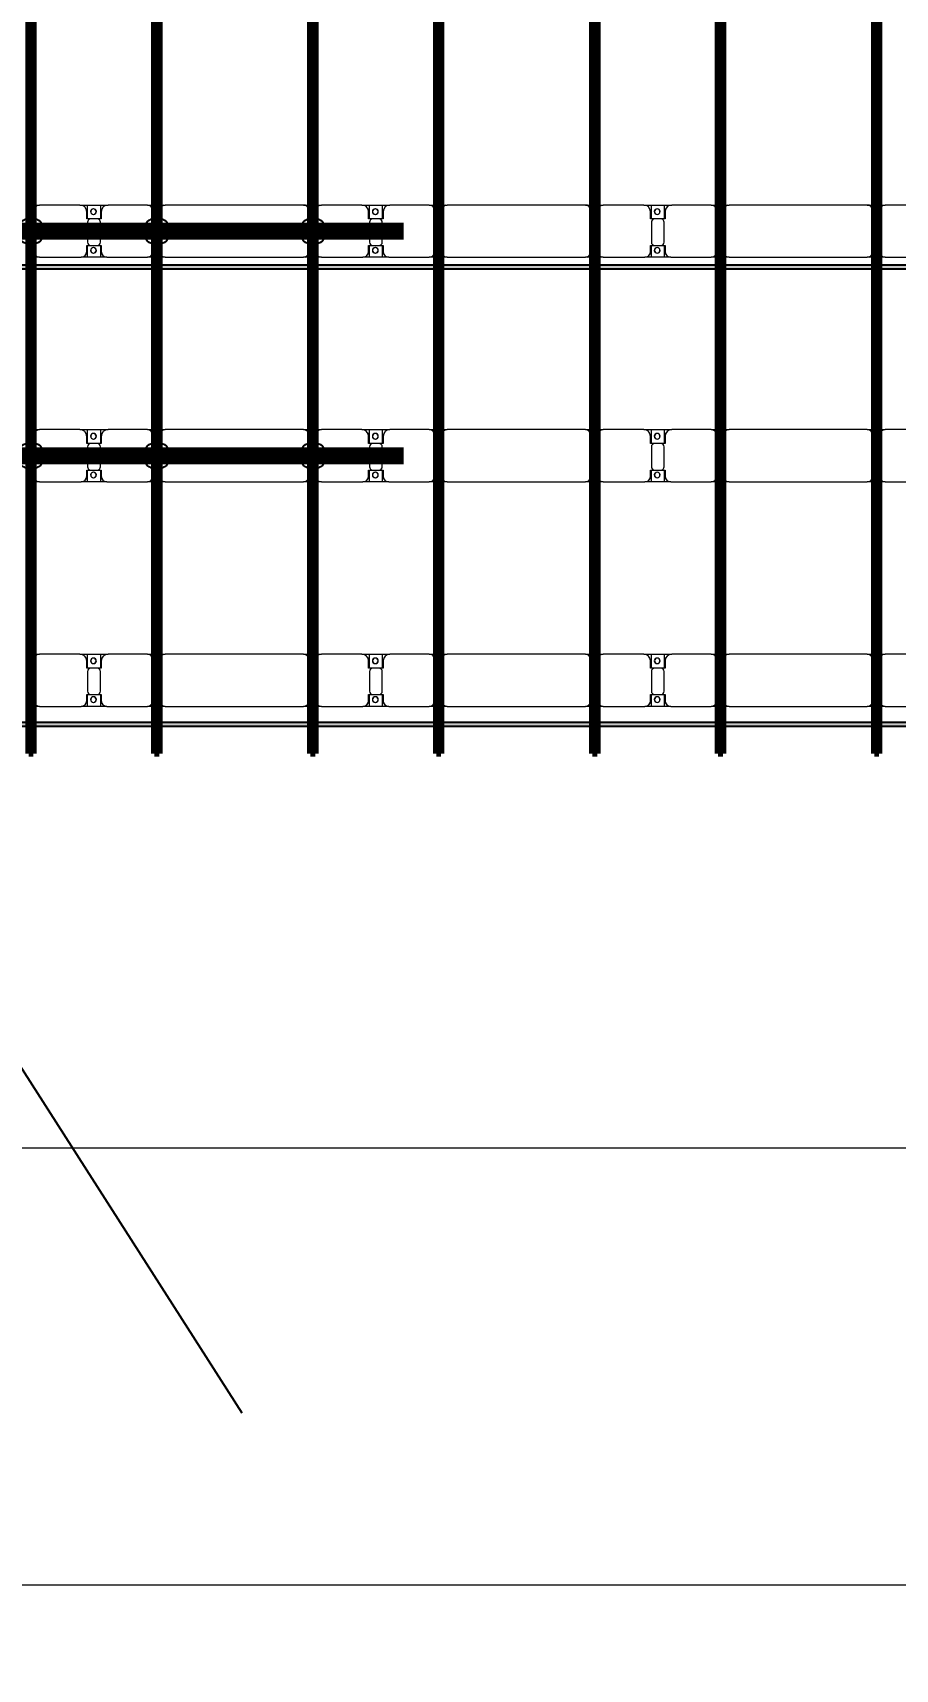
# Model space of a CAD drawing. Header units: millimetres. Extents: x 312848 to 517332, y -142134 to -35114.
# Drawn here: x 404367 to 412048, y -142134 to -127561 of the extents above; entities that cross this region are included whole.
import ezdxf

# ---------------------------------------------------------------- set-up
doc = ezdxf.new("R2010")
doc.units = ezdxf.units.MM
for name, color, linetype, lineweight in [('A-ANNO-DIMS', 211, 'Continuous', 9), ('A-ANNO-DIMS-500', 211, 'Continuous', 9), ('A-GENM', 13, 'Continuous', 9), ('S-BEAM', 12, 'Continuous', 9)]:
    doc.layers.add(name, color=color, linetype=linetype, lineweight=lineweight)
doc.layers.add('GC-DAY NEO', color=5, linetype='Continuous')
doc.layers.add('GC-HOP 40x60 GIA CUONG', color=1, linetype='Continuous')
doc.styles.add('Trebuchet MS', font='trebuc.ttf', dxfattribs={"width": 0.8, "height": 1500})
doc.dimstyles.new('Arc_Length_-_3mm_Trebuchet_MS_3', dxfattribs={"dimscale": 304.8, "dimtxt": 1546.42636, "dimasz": 1.64042, "dimexe": 2.46063, "dimexo": 2.46063, "dimgap": 0.492126, "dimtad": 1, "dimdec": 0, "dimrnd": 10, "dimzin": 0, "dimdsep": 46, "dimtxsty": 'Trebuchet MS', "dimblk1": 'OBLIQUE', "dimblk2": 'OBLIQUE', "dimsah": 1, "dimcen": 0.09, "dimdle": 1.64042, "dimazin": 0, "dimtfac": 1, "dimtdec": 4, "dimtix": 1, "dimtmove": 0, "dimatfit": 3, "dimfxl": 1, "dimtvp": 1, "dimtfill": 1, "dimtolj": 1, "dimtzin": 0, "dimarcsym": 2})

# ---------------------------------------------------------------- blocks, each defined once
blk = doc.blocks.new('Dai phao do pin - DẢI PHAO ĐỠ PIN-67305-KHUNG KẾT CẤU BÈ PIN 3')
at = {"layer": 'A-GENM', "color": 7}
for p, q in [((3224, 242), (3280, 242)), ((3230, 192), (3230, -173)), ((3640, 242), (3280, 242)), ((3640, 242), (3822, 242)), ((3700, 118), (3700, 182)), ((3708, 242), (3890, 242)), ((3708, 118), (3708, 242)), ((3822, 242), (3822, 118)), ((3830, 182), (3830, 118)), ((4240, 242), (3890, 242)), ((4240, 242), (4304, 242)), ((4290, -173), (4290, 192)), ((4344, 242), (4400, 242)), ((4350, 192), (4350, -173)), ((5630, 242), (4400, 242)), ((5630, 242), (5694, 242)), ((5680, -173), (5680, 192)), ((5734, 242), (5790, 242)), ((5740, 192), (5740, -173)), ((6150, 242), (5790, 242)), ((6150, 242), (6332, 242)), ((6210, 118), (6210, 182)), ((6218, 242), (6400, 242)), ((6218, 118), (6218, 242)), ((6332, 242), (6332, 118)), ((6340, 182), (6340, 118)), ((6750, 242), (6400, 242)), ((6750, 242), (6814, 242)), ((6800, -173), (6800, 192)), ((6854, 242), (6910, 242)), ((6860, 192), (6860, -173)), ((8140, 242), (6910, 242)), ((8140, 242), (8204, 242)), ((8190, -173), (8190, 192)), ((8244, 242), (8300, 242)), ((8250, 192), (8250, -173)), ((8660, 242), (8300, 242)), ((8660, 242), (8842, 242)), ((8720, 118), (8720, 182)), ((8728, 242), (8910, 242)), ((8728, 118), (8728, 242)), ((8842, 242), (8842, 118)), ((8850, 182), (8850, 118)), ((9260, 242), (8910, 242)), ((9260, 242), (9324, 242)), ((9310, -173), (9310, 192)), ((9364, 242), (9420, 242)), ((9370, 192), (9370, -173)), ((10650, 242), (9420, 242)), ((10650, 242), (10714, 242)), ((10700, -173), (10700, 192)), ((10754, 242), (10810, 242)), ((10760, 192), (10760, -173)), ((11170, 242), (10810, 242)), ((3792, 118), (3700, 118)), ((3708, 88), (3708, -88)), ((3830, 118), (3738, 118)), ((3822, -88), (3822, 88)), ((6302, 118), (6210, 118)), ((6218, 88), (6218, -88)), ((6340, 118), (6248, 118)), ((6332, -88), (6332, 88)), ((8812, 118), (8720, 118)), ((8728, 88), (8728, -88)), ((8850, 118), (8758, 118)), ((8842, -88), (8842, 88)), ((3700, -173), (3700, -118)), ((3700, -118), (3792, -118)), ((3708, -223), (3708, -118)), ((3738, -118), (3830, -118)), ((3822, -118), (3822, -223)), ((3830, -118), (3830, -173)), ((6210, -173), (6210, -118)), ((6210, -118), (6302, -118)), ((6218, -223), (6218, -118)), ((6248, -118), (6340, -118)), ((6332, -118), (6332, -223)), ((6340, -118), (6340, -173)), ((8720, -173), (8720, -118)), ((8720, -118), (8812, -118)), ((8728, -223), (8728, -118)), ((8758, -118), (8850, -118)), ((8842, -118), (8842, -223)), ((8850, -118), (8850, -173)), ((3280, -223), (3224, -223)), ((3280, -223), (3650, -223)), ((3822, -223), (3650, -223)), ((3880, -223), (3708, -223)), ((3880, -223), (4240, -223)), ((4304, -223), (4240, -223)), ((4400, -223), (4344, -223)), ((4400, -223), (5630, -223)), ((5694, -223), (5630, -223)), ((5790, -223), (5734, -223)), ((5790, -223), (6160, -223)), ((6332, -223), (6160, -223)), ((6390, -223), (6218, -223)), ((6390, -223), (6750, -223)), ((6814, -223), (6750, -223)), ((6910, -223), (6854, -223)), ((6910, -223), (8140, -223)), ((8204, -223), (8140, -223)), ((8300, -223), (8244, -223)), ((8300, -223), (8670, -223)), ((8842, -223), (8670, -223)), ((8900, -223), (8728, -223)), ((8900, -223), (9260, -223)), ((9324, -223), (9260, -223)), ((9420, -223), (9364, -223)), ((9420, -223), (10650, -223)), ((10714, -223), (10650, -223)), ((10810, -223), (10754, -223)), ((10810, -223), (11180, -223))]:
    blk.add_line(p, q, dxfattribs=at)
for centre, radius, start, end in [((3280, 192), 50, 90, 180), ((3280, 192), 50, 135, 180), ((3640, 182), 60, 360, 90), ((3640, 182), 60, 360, 30), ((3759, 183), 25, 360, 180), ((3759, 183), 25, 180, 0), ((3761, 183), 25, 0, 180), ((3761, 183), 25, 180, 0), ((3890, 182), 60, 90, 180), ((3890, 182), 60, 150, 180), ((4240, 192), 50, 360, 90), ((4240, 192), 50, 360, 45), ((4400, 192), 50, 90, 180), ((4400, 192), 50, 105, 180), ((5630, 192), 50, 360, 90), ((5630, 192), 50, 15, 90), ((5790, 192), 50, 90, 180), ((5790, 192), 50, 135, 180), ((6150, 182), 60, 0, 90), ((6150, 182), 60, 0, 30), ((6269, 183), 25, 0, 180), ((6269, 183), 25, 180, 360), ((6271, 183), 25, 0, 180), ((6271, 183), 25, 180, 360), ((6400, 182), 60, 90, 180), ((6400, 182), 60, 150, 180), ((6750, 192), 50, 360, 90), ((6750, 192), 50, 360, 45), ((6910, 192), 50, 90, 180), ((6910, 192), 50, 105, 180), ((8140, 192), 50, 360, 90), ((8140, 192), 50, 15, 90), ((8300, 192), 50, 90, 180), ((8300, 192), 50, 135, 180), ((8660, 182), 60, 360, 90), ((8660, 182), 60, 360, 30), ((8779, 183), 25, 0, 180), ((8779, 183), 25, 180, 0), ((8781, 183), 25, 360, 180), ((8781, 183), 25, 180, 360), ((8910, 182), 60, 90, 180), ((8910, 182), 60, 150, 180), ((9260, 192), 50, 360, 90), ((9260, 192), 50, 360, 45), ((9420, 192), 50, 90, 180), ((9420, 192), 50, 105, 180), ((10650, 192), 50, 360, 90), ((10650, 192), 50, 15, 90), ((10810, 192), 50, 90, 180), ((10810, 192), 50, 135, 180), ((3738, 88), 30, 90, 180), ((3792, 88), 30, 360, 90), ((6248, 88), 30, 90, 180), ((6302, 88), 30, 360, 90), ((8758, 88), 30, 90, 180), ((8812, 88), 30, 360, 90), ((3738, -88), 30, 180, 270), ((3759, -162), 25, 0, 180), ((3761, -162), 25, 360, 180), ((3792, -88), 30, 270, 360), ((6248, -88), 30, 180, 270), ((6269, -162), 25, 360, 180), ((6271, -162), 25, 0, 180), ((6302, -88), 30, 270, 360), ((8758, -88), 30, 180, 270), ((8779, -162), 25, 360, 180), ((8781, -162), 25, 360, 180), ((8812, -88), 30, 270, 360), ((3280, -173), 50, 180, 270), ((3280, -173), 50, 180, 225), ((3650, -173), 50, 270, 360), ((3650, -173), 50, 315, 360), ((3759, -162), 25, 180, 0), ((3761, -162), 25, 180, 0), ((3880, -173), 50, 180, 270), ((3880, -173), 50, 180, 217.9492), ((4240, -173), 50, 270, 360), ((4240, -173), 50, 315, 360), ((4400, -173), 50, 180, 270), ((4400, -173), 50, 180, 270), ((5630, -173), 50, 270, 360), ((5630, -173), 50, 285, 360), ((5790, -173), 50, 180, 270), ((5790, -173), 50, 180, 225), ((6160, -173), 50, 270, 360), ((6160, -173), 50, 315, 360), ((6269, -162), 25, 180, 0), ((6271, -162), 25, 180, 0), ((6390, -173), 50, 180, 270), ((6390, -173), 50, 180, 225), ((6750, -173), 50, 270, 360), ((6750, -173), 50, 315, 360), ((6910, -173), 50, 180, 270), ((6910, -173), 50, 180, 270), ((8140, -173), 50, 270, 360), ((8140, -173), 50, 285, 360), ((8300, -173), 50, 180, 270), ((8300, -173), 50, 180, 225), ((8670, -173), 50, 270, 360), ((8670, -173), 50, 315, 360), ((8779, -162), 25, 180, 0), ((8781, -162), 25, 180, 0), ((8900, -173), 50, 180, 270), ((8900, -173), 50, 180, 225), ((9260, -173), 50, 270, 360), ((9260, -173), 50, 315, 360), ((9420, -173), 50, 180, 270), ((9420, -173), 50, 180, 270), ((10650, -173), 50, 270, 0), ((10650, -173), 50, 285, 360), ((10810, -173), 50, 180, 270), ((10810, -173), 50, 180, 225)]:
    blk.add_arc(centre, radius, start, end, dxfattribs=at)
blk = doc.blocks.new('Dai phao do pin - DẢI PHAO ĐỠ PIN-V14-KHUNG KẾT CẤU BÈ PIN 3')
at = {"layer": 'A-GENM', "color": 7}
for p, q in [((3224, 242), (3280, 242)), ((3230, 192), (3230, -173)), ((3640, 242), (3280, 242)), ((3640, 242), (3822, 242)), ((3700, 118), (3700, 182)), ((3708, 242), (3890, 242)), ((3708, 118), (3708, 242)), ((3822, 242), (3822, 118)), ((3830, 182), (3830, 118)), ((4240, 242), (3890, 242)), ((4240, 242), (4304, 242)), ((4290, -173), (4290, 192)), ((4344, 242), (4400, 242)), ((4350, 192), (4350, -173)), ((5630, 242), (4400, 242)), ((5630, 242), (5694, 242)), ((5680, -173), (5680, 192)), ((5734, 242), (5790, 242)), ((5740, 192), (5740, -173)), ((6150, 242), (5790, 242)), ((6150, 242), (6332, 242)), ((6210, 118), (6210, 182)), ((6218, 242), (6400, 242)), ((6218, 118), (6218, 242)), ((6332, 242), (6332, 118)), ((6340, 182), (6340, 118)), ((6750, 242), (6400, 242)), ((6750, 242), (6814, 242)), ((6800, -173), (6800, 192)), ((6854, 242), (6910, 242)), ((6860, 192), (6860, -173)), ((8140, 242), (6910, 242)), ((8140, 242), (8204, 242)), ((8190, -173), (8190, 192)), ((8244, 242), (8300, 242)), ((8250, 192), (8250, -173)), ((8660, 242), (8300, 242)), ((8660, 242), (8842, 242)), ((8720, 118), (8720, 182)), ((8728, 242), (8910, 242)), ((8728, 118), (8728, 242)), ((8842, 242), (8842, 118)), ((8850, 182), (8850, 118)), ((9260, 242), (8910, 242)), ((9260, 242), (9324, 242)), ((9310, -173), (9310, 192)), ((9364, 242), (9420, 242)), ((9370, 192), (9370, -173)), ((10650, 242), (9420, 242)), ((10650, 242), (10714, 242)), ((10700, -173), (10700, 192)), ((10754, 242), (10810, 242)), ((10760, 192), (10760, -173)), ((11170, 242), (10810, 242)), ((3792, 118), (3700, 118)), ((3708, 88), (3708, -88)), ((3830, 118), (3738, 118)), ((3822, -88), (3822, 88)), ((6302, 118), (6210, 118)), ((6218, 88), (6218, -88)), ((6340, 118), (6248, 118)), ((6332, -88), (6332, 88)), ((8812, 118), (8720, 118)), ((8728, 88), (8728, -88)), ((8850, 118), (8758, 118)), ((8842, -88), (8842, 88)), ((3700, -173), (3700, -118)), ((3700, -118), (3792, -118)), ((3708, -223), (3708, -118)), ((3738, -118), (3830, -118)), ((3822, -118), (3822, -223)), ((3830, -118), (3830, -173)), ((6210, -173), (6210, -118)), ((6210, -118), (6302, -118)), ((6218, -223), (6218, -118)), ((6248, -118), (6340, -118)), ((6332, -118), (6332, -223)), ((6340, -118), (6340, -173)), ((8720, -173), (8720, -118)), ((8720, -118), (8812, -118)), ((8728, -223), (8728, -118)), ((8758, -118), (8850, -118)), ((8842, -118), (8842, -223)), ((8850, -118), (8850, -173)), ((3280, -223), (3224, -223)), ((3280, -223), (3650, -223)), ((3822, -223), (3650, -223)), ((3880, -223), (3708, -223)), ((3880, -223), (4240, -223)), ((4304, -223), (4240, -223)), ((4400, -223), (4344, -223)), ((4400, -223), (5630, -223)), ((5694, -223), (5630, -223)), ((5790, -223), (5734, -223)), ((5790, -223), (6160, -223)), ((6332, -223), (6160, -223)), ((6390, -223), (6218, -223)), ((6390, -223), (6750, -223)), ((6814, -223), (6750, -223)), ((6910, -223), (6854, -223)), ((6910, -223), (8140, -223)), ((8204, -223), (8140, -223)), ((8300, -223), (8244, -223)), ((8300, -223), (8670, -223)), ((8842, -223), (8670, -223)), ((8900, -223), (8728, -223)), ((8900, -223), (9260, -223)), ((9324, -223), (9260, -223)), ((9420, -223), (9364, -223)), ((9420, -223), (10650, -223)), ((10714, -223), (10650, -223)), ((10810, -223), (10754, -223)), ((10810, -223), (11180, -223))]:
    blk.add_line(p, q, dxfattribs=at)
for centre, radius, start, end in [((3280, 192), 50, 90, 180), ((3280, 192), 50, 135, 180), ((3640, 182), 60, 360, 90), ((3640, 182), 60, 360, 30), ((3759, 183), 25, 360, 180), ((3759, 183), 25, 180, 0), ((3761, 183), 25, 0, 180), ((3761, 183), 25, 180, 0), ((3890, 182), 60, 90, 180), ((3890, 182), 60, 150, 180), ((4240, 192), 50, 360, 90), ((4240, 192), 50, 360, 45), ((4400, 192), 50, 90, 180), ((4400, 192), 50, 105, 180), ((5630, 192), 50, 360, 90), ((5630, 192), 50, 15, 90), ((5790, 192), 50, 90, 180), ((5790, 192), 50, 135, 180), ((6150, 182), 60, 0, 90), ((6150, 182), 60, 0, 30), ((6269, 183), 25, 0, 180), ((6269, 183), 25, 180, 360), ((6271, 183), 25, 0, 180), ((6271, 183), 25, 180, 360), ((6400, 182), 60, 90, 180), ((6400, 182), 60, 150, 180), ((6750, 192), 50, 360, 90), ((6750, 192), 50, 360, 45), ((6910, 192), 50, 90, 180), ((6910, 192), 50, 105, 180), ((8140, 192), 50, 360, 90), ((8140, 192), 50, 15, 90), ((8300, 192), 50, 90, 180), ((8300, 192), 50, 135, 180), ((8660, 182), 60, 360, 90), ((8660, 182), 60, 360, 30), ((8779, 183), 25, 0, 180), ((8779, 183), 25, 180, 0), ((8781, 183), 25, 360, 180), ((8781, 183), 25, 180, 360), ((8910, 182), 60, 90, 180), ((8910, 182), 60, 150, 180), ((9260, 192), 50, 360, 90), ((9260, 192), 50, 360, 45), ((9420, 192), 50, 90, 180), ((9420, 192), 50, 105, 180), ((10650, 192), 50, 360, 90), ((10650, 192), 50, 15, 90), ((10810, 192), 50, 90, 180), ((10810, 192), 50, 135, 180), ((3738, 88), 30, 90, 180), ((3792, 88), 30, 360, 90), ((6248, 88), 30, 90, 180), ((6302, 88), 30, 360, 90), ((8758, 88), 30, 90, 180), ((8812, 88), 30, 360, 90), ((3738, -88), 30, 180, 270), ((3759, -162), 25, 0, 180), ((3761, -162), 25, 360, 180), ((3792, -88), 30, 270, 360), ((6248, -88), 30, 180, 270), ((6269, -162), 25, 360, 180), ((6271, -162), 25, 0, 180), ((6302, -88), 30, 270, 360), ((8758, -88), 30, 180, 270), ((8779, -162), 25, 360, 180), ((8781, -162), 25, 360, 180), ((8812, -88), 30, 270, 360), ((3280, -173), 50, 180, 270), ((3280, -173), 50, 180, 225), ((3650, -173), 50, 270, 360), ((3650, -173), 50, 315, 360), ((3759, -162), 25, 180, 0), ((3761, -162), 25, 180, 0), ((3880, -173), 50, 180, 270), ((3880, -173), 50, 180, 217.9492), ((4240, -173), 50, 270, 360), ((4240, -173), 50, 315, 360), ((4400, -173), 50, 180, 270), ((4400, -173), 50, 180, 270), ((5630, -173), 50, 270, 360), ((5630, -173), 50, 285, 360), ((5790, -173), 50, 180, 270), ((5790, -173), 50, 180, 225), ((6160, -173), 50, 270, 360), ((6160, -173), 50, 315, 360), ((6269, -162), 25, 180, 0), ((6271, -162), 25, 180, 0), ((6390, -173), 50, 180, 270), ((6390, -173), 50, 180, 225), ((6750, -173), 50, 270, 360), ((6750, -173), 50, 315, 360), ((6910, -173), 50, 180, 270), ((6910, -173), 50, 180, 270), ((8140, -173), 50, 270, 360), ((8140, -173), 50, 285, 360), ((8300, -173), 50, 180, 270), ((8300, -173), 50, 180, 225), ((8670, -173), 50, 270, 360), ((8670, -173), 50, 315, 360), ((8779, -162), 25, 180, 0), ((8781, -162), 25, 180, 0), ((8900, -173), 50, 180, 270), ((8900, -173), 50, 180, 225), ((9260, -173), 50, 270, 360), ((9260, -173), 50, 315, 360), ((9420, -173), 50, 180, 270), ((9420, -173), 50, 180, 270), ((10650, -173), 50, 270, 0), ((10650, -173), 50, 285, 360), ((10810, -173), 50, 180, 270), ((10810, -173), 50, 180, 225)]:
    blk.add_arc(centre, radius, start, end, dxfattribs=at)
blk = doc.blocks.new('Dầm C52 - Dầm C52-V17-KHUNG KẾT CẤU BÈ PIN 3')
at = {"layer": 'S-BEAM', "lineweight": 140}
blk.add_hatch(color=1, dxfattribs=at).paths.add_polyline_path([(-10599, -20), (10599, -20), (10599, 20), (-10599, 20)])
at = {"layer": 'S-BEAM', "color": 1, "lineweight": 140}
for p, q in [((-10599, -20), (-10599, 20)), ((-10599, 20), (10599, 20)), ((10599, -20), (-10599, -20))]:
    blk.add_line(p, q, dxfattribs=at)
blk = doc.blocks.new('Dầm C52 - Hộp 40x60-69326-KHUNG KẾT CẤU BÈ PIN 3')
at = {"layer": 'S-BEAM', "lineweight": 25}
blk.add_hatch(color=4, dxfattribs=at).paths.add_polyline_path([(55975, -20), (55975, 20), (-55975, 20), (-55975, -20), (55936, -20)])
at = {"layer": 'S-BEAM', "color": 4, "lineweight": 25}
for p, q in [((-55975, 20), (55975, 20)), ((55975, -20), (-55975, -20))]:
    blk.add_line(p, q, dxfattribs=at)
blk = doc.blocks.new('be pin 3_rvt-1-KHUNG KẾT CẤU BÈ PIN 3')
at = {"layer": 'A-GENM', "color": 4, "lineweight": 25}
for name, p in [('Dai phao do pin - DẢI PHAO ĐỠ PIN-67305-KHUNG KẾT CẤU BÈ PIN 3', (401148, -129337)), ('Dai phao do pin - DẢI PHAO ĐỠ PIN-V14-KHUNG KẾT CẤU BÈ PIN 3', (401148, -131337)), ('Dai phao do pin - DẢI PHAO ĐỠ PIN-67305-KHUNG KẾT CẤU BÈ PIN 3', (401148, -133337))]:
    blk.add_blockref(name, p, dxfattribs=at)
at = {"layer": 'S-BEAM', "color": 4, "lineweight": 25, "rotation": 90.00000000000091}
for p in [(404352, -123381), (405472, -123381), (406862, -123381), (407982, -123381), (409372, -123381), (410492, -123381), (411882, -123381)]:
    blk.add_blockref('Dầm C52 - Dầm C52-V17-KHUNG KẾT CẤU BÈ PIN 3', p, dxfattribs=at)
at = {"layer": 'S-BEAM', "color": 4, "lineweight": 25}
for p in [(380508, -129647), (380508, -133719)]:
    blk.add_blockref('Dầm C52 - Hộp 40x60-69326-KHUNG KẾT CẤU BÈ PIN 3', p, dxfattribs=at)
blk = doc.blocks.new('DIMBLOCK2-KHUNG KẾT CẤU BÈ PIN 3')
at = {"layer": 'A-ANNO-DIMS-500', "transparency": 16777216}
for p, q in [((398625, -137495), (398625, -134310)), ((435745, -137495), (435745, -134311)), ((436245, -137495), (398625, -137495)), ((398625, -137495), (398625, -138245)), ((435745, -137495), (435745, -138245))]:
    blk.add_line(p, q, dxfattribs=at)
at = {"layer": 'A-ANNO-DIMS-500', "lineweight": 70, "transparency": 16777216}
for p, q in [((398625, -137495), (398875, -137245)), ((435745, -137495), (435995, -137245)), ((398625, -137495), (398375, -137745)), ((435745, -137495), (435495, -137745))]:
    blk.add_line(p, q, dxfattribs=at)
at = {"layer": 'A-ANNO-DIMS-500', "color": 0, "transparency": 16777216, "insert": (415219, -135426), "char_height": 1500, "width": 4717.91, "attachment_point": 1, "line_spacing_factor": 1.048425, "style": 'Trebuchet MS', "bg_fill": 3, "box_fill_scale": 1.25, "bg_fill_color": 256, "bg_fill_true_color": 13158600, "bg_fill_transparency": 0}
blk.add_mtext('37120', dxfattribs=at)
blk = doc.blocks.new('_Oblique')
at = {"color": 0, "linetype": 'ByBlock', "lineweight": -2}
blk.add_line((-0.5, -0.5), (0.5, 0.5), dxfattribs=at)
blk = doc.blocks.new('DIMBLOCK6-KHUNG KẾT CẤU BÈ PIN 3')
at = {"layer": 'A-ANNO-DIMS-500', "transparency": 16777216}
for p, q in [((325845, -141384), (325845, -134310)), ((435745, -141384), (435745, -134311)), ((436245, -141384), (325345, -141384)), ((325845, -141384), (325845, -142134)), ((435745, -141384), (435745, -142134))]:
    blk.add_line(p, q, dxfattribs=at)
at = {"layer": 'A-ANNO-DIMS-500', "lineweight": 70, "transparency": 16777216}
for p, q in [((325845, -141384), (326095, -141134)), ((435745, -141384), (435995, -141134)), ((325845, -141384), (325595, -141634)), ((435745, -141384), (435495, -141634))]:
    blk.add_line(p, q, dxfattribs=at)
at = {"layer": 'A-ANNO-DIMS-500', "color": 0, "transparency": 16777216, "insert": (378436, -139315), "char_height": 1500, "width": 5661.49, "attachment_point": 1, "line_spacing_factor": 1.048425, "style": 'Trebuchet MS', "bg_fill": 3, "box_fill_scale": 1.25, "bg_fill_color": 256, "bg_fill_true_color": 13158600, "bg_fill_transparency": 0}
blk.add_mtext('109900', dxfattribs=at)

msp = doc.modelspace()

# ---------------------------------------------------------------- linework, layer by layer
at = {"layer": 'GC-HOP 40x60 GIA CUONG', "const_width": 150}
for points in [[(392670.4, -129328.3), (407670.4, -129328.3)], [(392670.4, -131328.3), (407670.4, -131328.3)]]:
    msp.add_lwpolyline(points, dxfattribs=at)
at = {"layer": 'GC-HOP 40x60 GIA CUONG'}
for centre in [(404352.5, -129328.3), (405472.5, -129328.3), (406862.5, -129328.3), (404352.5, -131328.3), (405472.5, -131328.3), (406862.5, -131328.3)]:
    msp.add_circle(centre, 120, dxfattribs=at)

# ---------------------------------------------------------------- block references
at = {"lineweight": 5}
msp.add_blockref('be pin 3_rvt-1-KHUNG KẾT CẤU BÈ PIN 3', (0, 0), dxfattribs=at)

# ---------------------------------------------------------------- next in the draw order: dimensions: what is measured, and where the dimension line sits
at = {"layer": 'A-ANNO-DIMS'}
dim = msp.add_linear_dim(base=(398624.7, -137495), p1=(435744.7, -133560.6), p2=(398624.7, -133560.2), angle=0, dimstyle='Arc_Length_-_3mm_Trebuchet_MS_3', override={"dimpost": '<>', "dimfxl": 37120.000002}, dxfattribs=at)
dim.commit()
dim.dimension.update_dxf_attribs({"geometry": 'DIMBLOCK2-KHUNG KẾT CẤU BÈ PIN 3', "text_midpoint": (417184.7, -136581.9)})

# ---------------------------------------------------------------- next in the draw order: dimensions: what is measured, and where the dimension line sits
dim = msp.add_linear_dim(base=(325844.7, -141383.9), p1=(435744.7, -133560.6), p2=(325844.7, -133560.2), angle=0, dimstyle='Arc_Length_-_3mm_Trebuchet_MS_3', override={"dimpost": '<>', "dimfxl": 109900.000001}, dxfattribs=at)
dim.commit()
dim.dimension.update_dxf_attribs({"geometry": 'DIMBLOCK6-KHUNG KẾT CẤU BÈ PIN 3', "text_midpoint": (380794.7, -140468.2)})

# ---------------------------------------------------------------- next in the draw order: linework, layer by layer
at = {"layer": 'GC-DAY NEO'}
msp.add_line((401920.4, -133109.6), (406228.3, -139850.6), dxfattribs=at)

doc.saveas('drawing.dxf')
